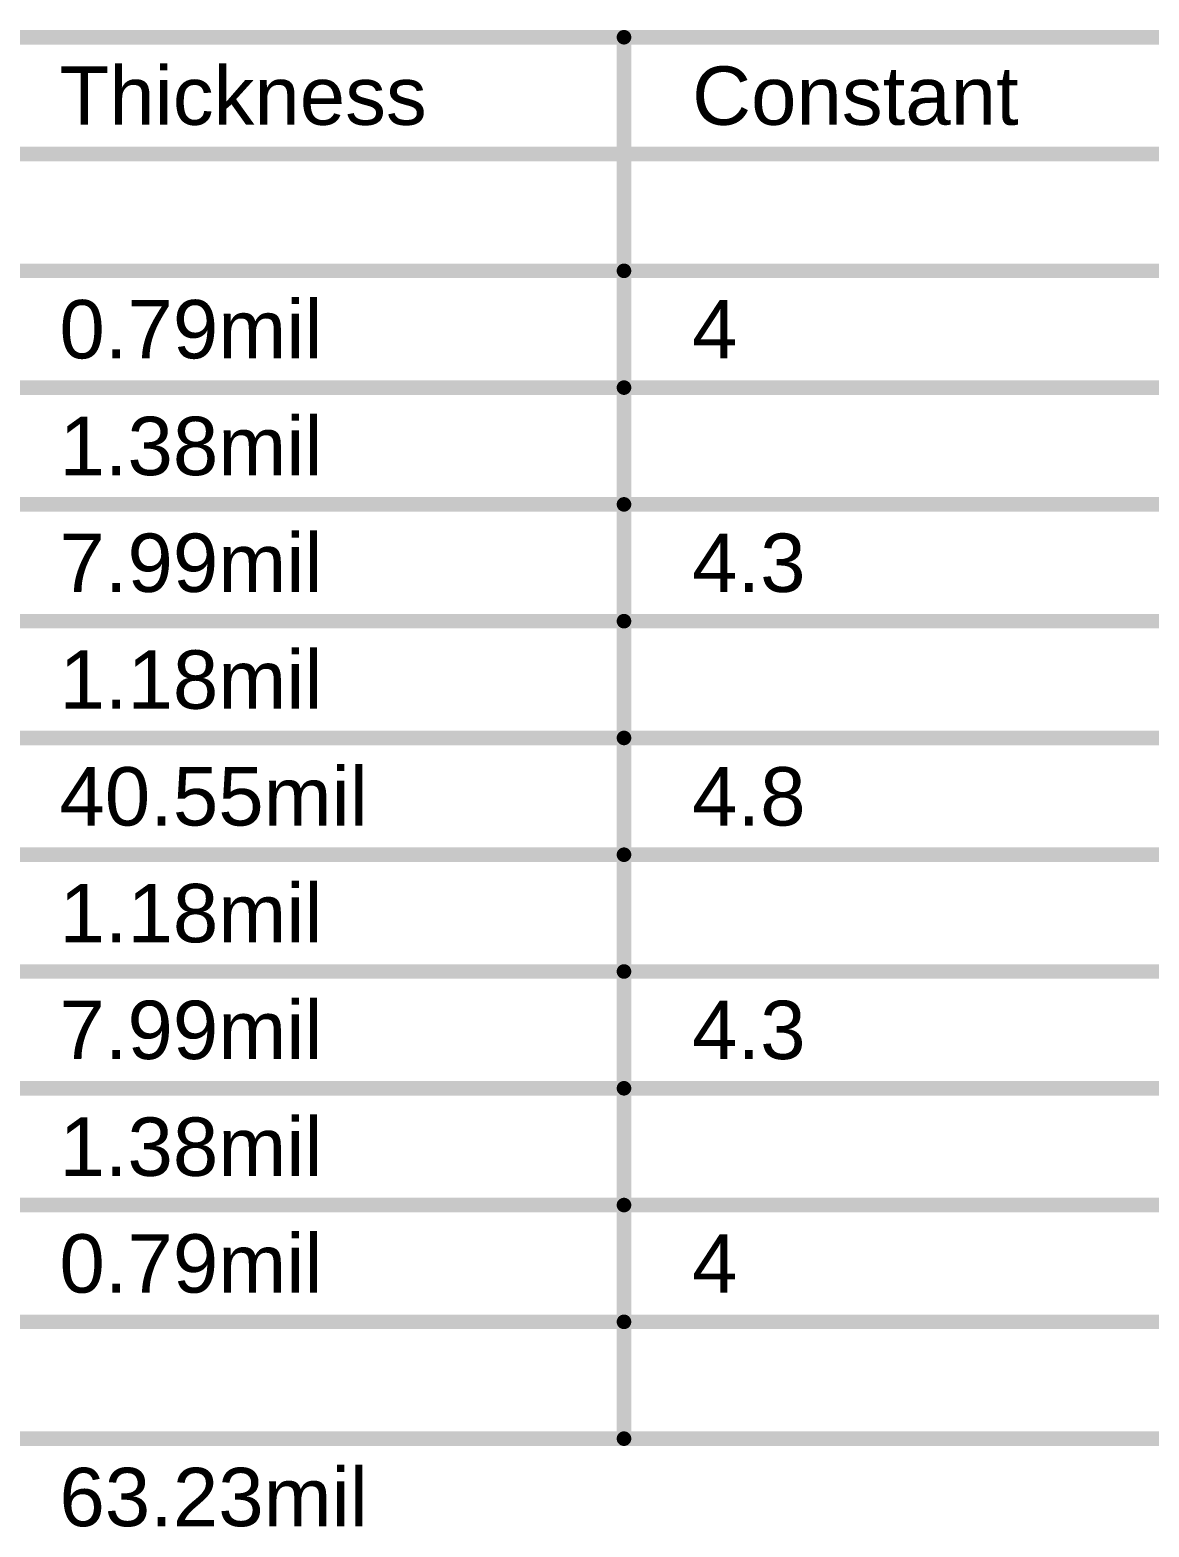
# Model space of a CAD drawing. Header units: inches. Extents: x -6 to 5433, y -4 to 5447.
# Drawn here: x 120.73 to 149.93, y 22.71 to 61.79 of the extents above; entities that cross this region are included whole.
import ezdxf

# ---------------------------------------------------------------- set-up
doc = ezdxf.new("R2010")
doc.units = ezdxf.units.IN
doc.layers.add('Fabrication', color=76, linetype='Continuous')
doc.styles.add('Arial', font='', dxfattribs={"height": 0.2})
doc.styles.get('Arial').set_extended_font_data('Arial')

msp = doc.modelspace()

# ---------------------------------------------------------------- linework, layer by layer
at = {"layer": 'Fabrication'}
for points in [[(70.462, 61.595, 0.381, 0.381, 0), (179.146, 61.595, 0.381, 0.381, 0)], [(136.231, 25.019, 0.381, 0.381, 0), (136.231, 61.595, 0.381, 0.381, 0)], [(70.462, 58.547, 0.381, 0.381, 0), (179.146, 58.547, 0.381, 0.381, 0)], [(119.725, 55.499, 0.381, 0.381, 0), (136.231, 55.499, 0.381, 0.381, 0)], [(136.231, 55.499, 0.381, 0.381, 0), (150.706, 55.499, 0.381, 0.381, 0)], [(119.725, 52.451, 0.381, 0.381, 0), (136.231, 52.451, 0.381, 0.381, 0)], [(136.231, 52.451, 0.381, 0.381, 0), (150.706, 52.451, 0.381, 0.381, 0)], [(119.725, 49.403, 0.381, 0.381, 0), (136.231, 49.403, 0.381, 0.381, 0)], [(136.231, 49.403, 0.381, 0.381, 0), (150.706, 49.403, 0.381, 0.381, 0)], [(119.725, 46.355, 0.381, 0.381, 0), (136.231, 46.355, 0.381, 0.381, 0)], [(136.231, 46.355, 0.381, 0.381, 0), (150.706, 46.355, 0.381, 0.381, 0)], [(119.725, 43.307, 0.381, 0.381, 0), (136.231, 43.307, 0.381, 0.381, 0)], [(136.231, 43.307, 0.381, 0.381, 0), (150.706, 43.307, 0.381, 0.381, 0)], [(119.725, 40.259, 0.381, 0.381, 0), (136.231, 40.259, 0.381, 0.381, 0)], [(136.231, 40.259, 0.381, 0.381, 0), (150.706, 40.259, 0.381, 0.381, 0)], [(119.725, 37.211, 0.381, 0.381, 0), (136.231, 37.211, 0.381, 0.381, 0)], [(136.231, 37.211, 0.381, 0.381, 0), (150.706, 37.211, 0.381, 0.381, 0)], [(119.725, 34.163, 0.381, 0.381, 0), (136.231, 34.163, 0.381, 0.381, 0)], [(136.231, 34.163, 0.381, 0.381, 0), (150.706, 34.163, 0.381, 0.381, 0)], [(119.725, 31.115, 0.381, 0.381, 0), (136.231, 31.115, 0.381, 0.381, 0)], [(136.231, 31.115, 0.381, 0.381, 0), (150.706, 31.115, 0.381, 0.381, 0)], [(119.725, 28.067, 0.381, 0.381, 0), (136.231, 28.067, 0.381, 0.381, 0)], [(136.231, 28.067, 0.381, 0.381, 0), (150.706, 28.067, 0.381, 0.381, 0)], [(119.725, 25.019, 0.381, 0.381, 0), (136.231, 25.019, 0.381, 0.381, 0)], [(136.231, 25.019, 0.381, 0.381, 0), (150.706, 25.019, 0.381, 0.381, 0)]]:
    msp.add_lwpolyline(points, format="xyseb", dxfattribs=at)
for points in [[(136.136, 61.595, 0.191, 0.191, 1), (136.326, 61.595, 0.191, 0.191, 1)], [(136.136, 55.499, 0.191, 0.191, 1), (136.326, 55.499, 0.191, 0.191, 1)], [(136.136, 55.499, 0.191, 0.191, 1), (136.326, 55.499, 0.191, 0.191, 1)], [(136.136, 52.451, 0.191, 0.191, 1), (136.326, 52.451, 0.191, 0.191, 1)], [(136.136, 52.451, 0.191, 0.191, 1), (136.326, 52.451, 0.191, 0.191, 1)], [(136.136, 49.403, 0.191, 0.191, 1), (136.326, 49.403, 0.191, 0.191, 1)], [(136.136, 49.403, 0.191, 0.191, 1), (136.326, 49.403, 0.191, 0.191, 1)], [(136.136, 46.355, 0.191, 0.191, 1), (136.326, 46.355, 0.191, 0.191, 1)], [(136.136, 46.355, 0.191, 0.191, 1), (136.326, 46.355, 0.191, 0.191, 1)], [(136.136, 43.307, 0.191, 0.191, 1), (136.326, 43.307, 0.191, 0.191, 1)], [(136.136, 43.307, 0.191, 0.191, 1), (136.326, 43.307, 0.191, 0.191, 1)], [(136.136, 40.259, 0.191, 0.191, 1), (136.326, 40.259, 0.191, 0.191, 1)], [(136.136, 40.259, 0.191, 0.191, 1), (136.326, 40.259, 0.191, 0.191, 1)], [(136.136, 37.211, 0.191, 0.191, 1), (136.326, 37.211, 0.191, 0.191, 1)], [(136.136, 37.211, 0.191, 0.191, 1), (136.326, 37.211, 0.191, 0.191, 1)], [(136.136, 34.163, 0.191, 0.191, 1), (136.326, 34.163, 0.191, 0.191, 1)], [(136.136, 34.163, 0.191, 0.191, 1), (136.326, 34.163, 0.191, 0.191, 1)], [(136.136, 31.115, 0.191, 0.191, 1), (136.326, 31.115, 0.191, 0.191, 1)], [(136.136, 31.115, 0.191, 0.191, 1), (136.326, 31.115, 0.191, 0.191, 1)], [(136.136, 28.067, 0.191, 0.191, 1), (136.326, 28.067, 0.191, 0.191, 1)], [(136.136, 28.067, 0.191, 0.191, 1), (136.326, 28.067, 0.191, 0.191, 1)], [(136.136, 25.019, 0.191, 0.191, 1), (136.326, 25.019, 0.191, 0.191, 1)], [(136.136, 25.019, 0.191, 0.191, 1), (136.326, 25.019, 0.191, 0.191, 1)], [(136.136, 25.019, 0.191, 0.191, 1), (136.326, 25.019, 0.191, 0.191, 1)]]:
    msp.add_lwpolyline(points, format="xyseb", close=True, dxfattribs=at)

# ---------------------------------------------------------------- texts
at = {"layer": 'Fabrication', "style": 'Arial'}
for s, p in [('Thickness', (121.503, 59.309)), ('Constant', (138.009, 59.309)), ('0.79mil', (121.503, 53.213)), ('4', (138.009, 53.213)), ('1.38mil', (121.503, 50.165)), ('7.99mil', (121.503, 47.117)), ('4.3', (138.009, 47.117)), ('1.18mil', (121.503, 44.069)), ('40.55mil', (121.503, 41.021)), ('4.8', (138.009, 41.021)), ('1.18mil', (121.503, 37.973)), ('7.99mil', (121.503, 34.925)), ('4.3', (138.009, 34.925)), ('1.38mil', (121.503, 31.877)), ('0.79mil', (121.503, 28.829)), ('4', (138.009, 28.829)), ('63.23mil', (121.503, 22.733))]:
    msp.add_text(s, height=1.524, dxfattribs=at).set_placement(p)

doc.saveas('drawing.dxf')
